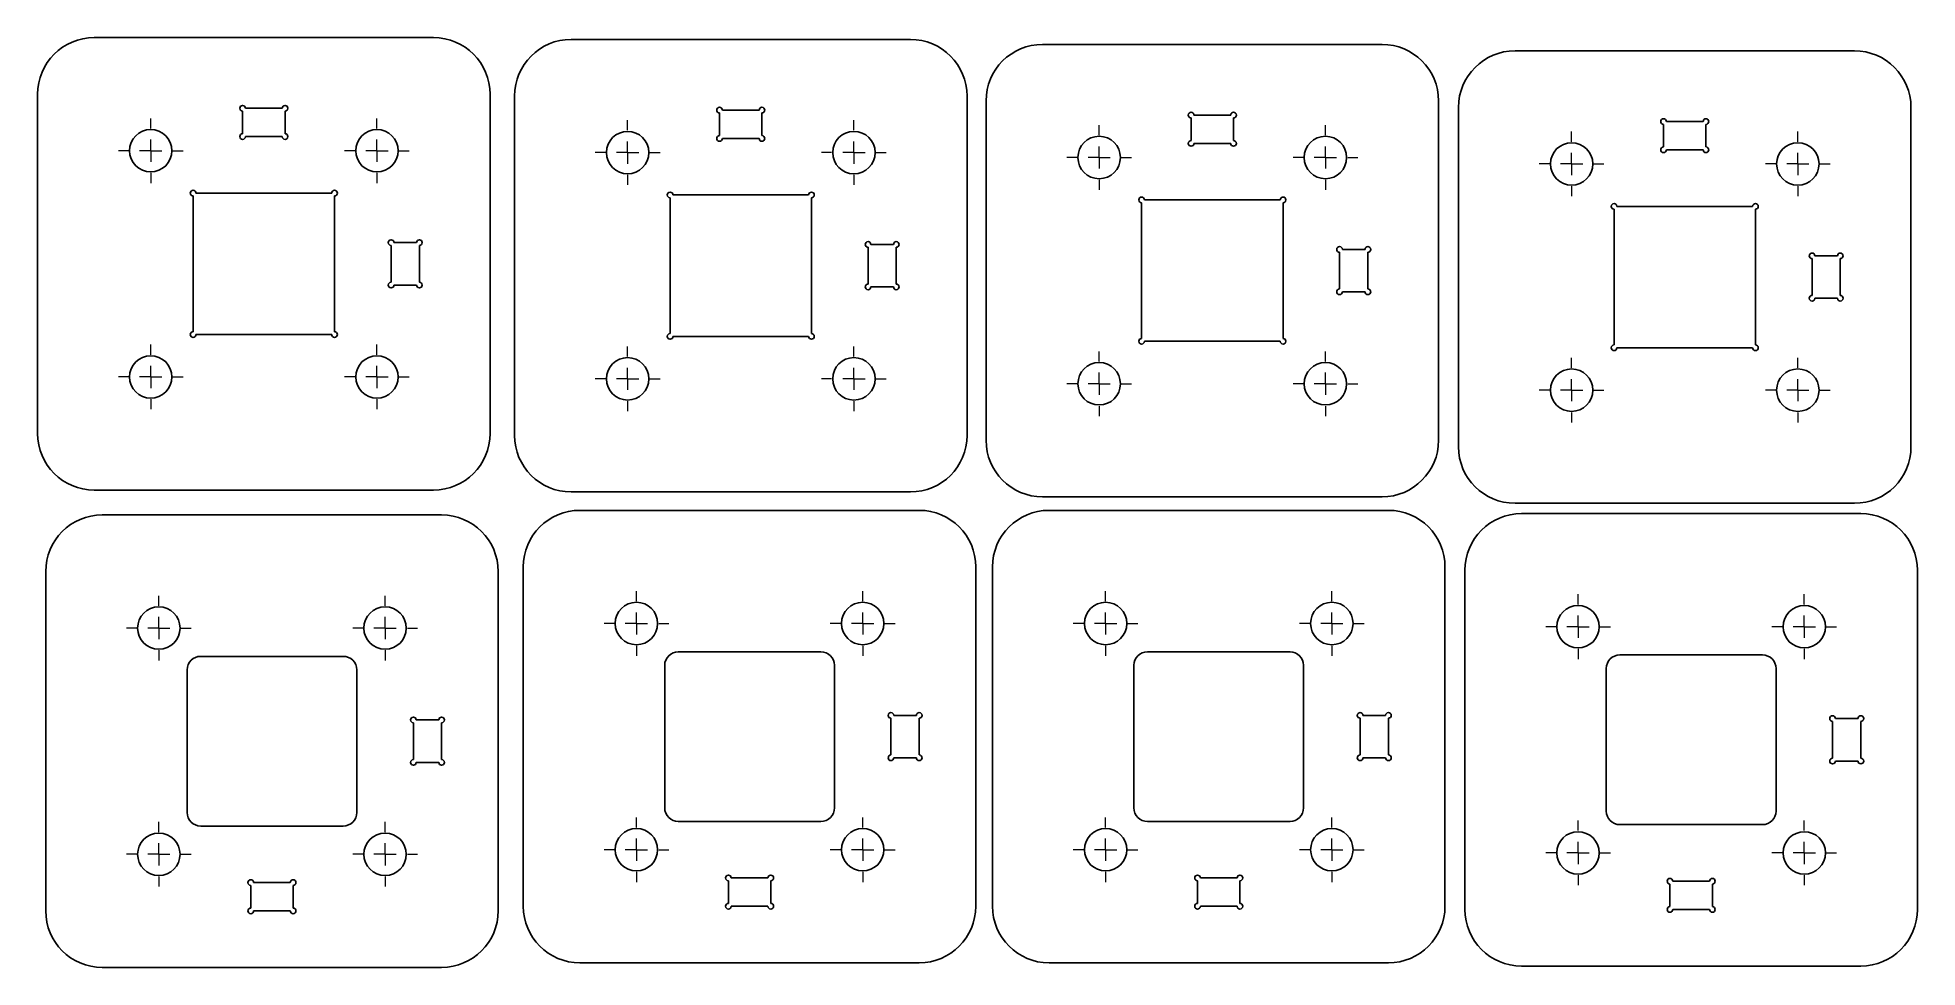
# Model space of a CAD drawing. Header units: inches. Extents: x 0 to 8.5, y 0 to 23.8.
# Drawn here: x 0.19 to 8.5, y 19.72 to 23.83 of the extents above; entities outside this region: 2.
import ezdxf

# ---------------------------------------------------------------- set-up
doc = ezdxf.new("R2010")
doc.units = ezdxf.units.IN
doc.header["$MEASUREMENT"] = 0
doc.styles.add('SLDTEXTSTYLE0', font='TXT', dxfattribs={"width": 0.7})

# ---------------------------------------------------------------- blocks, each defined once
blk = doc.blocks.new('SW_CENTERMARKSYMBOL_0')
at = {"color": 0, "linetype": 'Continuous', "lineweight": 18}
for p, q in [((0, 0.0984), (0, 0.143)), ((-0.0984, 0), (-0.143, 0)), ((0, 0), (-0.0492, 0)), ((0, 0), (0, 0.0492)), ((0, 0), (0, -0.0492)), ((0, 0), (0.0492, 0)), ((0.0984, 0), (0.143, 0)), ((0, -0.0984), (0, -0.143))]:
    blk.add_line(p, q, dxfattribs=at)
blk = doc.blocks.new('SW_CENTERMARKSYMBOL_1')
at = {"color": 0, "linetype": 'Continuous', "lineweight": 18}
for p, q in [((0, 0.0984), (0, 0.143)), ((-0.0984, 0), (-0.143, 0)), ((0, 0), (-0.0492, 0)), ((0, 0), (0, 0.0492)), ((0, 0), (0, -0.0492)), ((0, 0), (0.0492, 0)), ((0.0984, 0), (0.143, 0)), ((0, -0.0984), (0, -0.143))]:
    blk.add_line(p, q, dxfattribs=at)
blk = doc.blocks.new('SW_CENTERMARKSYMBOL_2')
at = {"color": 0, "linetype": 'Continuous', "lineweight": 18}
for p, q in [((0, 0.0984), (0, 0.143)), ((-0.0984, 0), (-0.143, 0)), ((0, 0), (-0.0492, 0)), ((0, 0), (0, 0.0492)), ((0, 0), (0, -0.0492)), ((0, 0), (0.0492, 0)), ((0.0984, 0), (0.143, 0)), ((0, -0.0984), (0, -0.143))]:
    blk.add_line(p, q, dxfattribs=at)
blk = doc.blocks.new('SW_CENTERMARKSYMBOL_3')
at = {"color": 0, "linetype": 'Continuous', "lineweight": 18}
for p, q in [((0, 0.0984), (0, 0.143)), ((-0.0984, 0), (-0.143, 0)), ((0, 0), (-0.0492, 0)), ((0, 0), (0, 0.0492)), ((0, 0), (0, -0.0492)), ((0, 0), (0.0492, 0)), ((0.0984, 0), (0.143, 0)), ((0, -0.0984), (0, -0.143))]:
    blk.add_line(p, q, dxfattribs=at)
blk = doc.blocks.new('SW_CENTERMARKSYMBOL_4')
at = {"color": 0, "linetype": 'Continuous', "lineweight": 18}
for p, q in [((0, 0.0984), (0, 0.143)), ((-0.0984, 0), (-0.143, 0)), ((0, 0), (-0.0492, 0)), ((0, 0), (0, 0.0492)), ((0, 0), (0, -0.0492)), ((0, 0), (0.0492, 0)), ((0.0984, 0), (0.143, 0)), ((0, -0.0984), (0, -0.143))]:
    blk.add_line(p, q, dxfattribs=at)
blk = doc.blocks.new('SW_CENTERMARKSYMBOL_5')
at = {"color": 0, "linetype": 'Continuous', "lineweight": 18}
for p, q in [((0, 0.0984), (0, 0.143)), ((-0.0984, 0), (-0.143, 0)), ((0, 0), (-0.0492, 0)), ((0, 0), (0, 0.0492)), ((0, 0), (0, -0.0492)), ((0, 0), (0.0492, 0)), ((0.0984, 0), (0.143, 0)), ((0, -0.0984), (0, -0.143))]:
    blk.add_line(p, q, dxfattribs=at)
blk = doc.blocks.new('SW_CENTERMARKSYMBOL_6')
at = {"color": 0, "linetype": 'Continuous', "lineweight": 18}
for p, q in [((0, 0.0984), (0, 0.143)), ((-0.0984, 0), (-0.143, 0)), ((0, 0), (-0.0492, 0)), ((0, 0), (0, 0.0492)), ((0, 0), (0, -0.0492)), ((0, 0), (0.0492, 0)), ((0.0984, 0), (0.143, 0)), ((0, -0.0984), (0, -0.143))]:
    blk.add_line(p, q, dxfattribs=at)
blk = doc.blocks.new('SW_CENTERMARKSYMBOL_7')
at = {"color": 0, "linetype": 'Continuous', "lineweight": 18}
for p, q in [((0, 0.0984), (0, 0.143)), ((-0.0984, 0), (-0.143, 0)), ((0, 0), (-0.0492, 0)), ((0, 0), (0, 0.0492)), ((0, 0), (0, -0.0492)), ((0, 0), (0.0492, 0)), ((0.0984, 0), (0.143, 0)), ((0, -0.0984), (0, -0.143))]:
    blk.add_line(p, q, dxfattribs=at)
blk = doc.blocks.new('SW_CENTERMARKSYMBOL_8')
at = {"color": 0, "linetype": 'Continuous', "lineweight": 18}
for p, q in [((0, 0.0984), (0, 0.143)), ((-0.0984, 0), (-0.143, 0)), ((0, 0), (-0.0492, 0)), ((0, 0), (0, 0.0492)), ((0, 0), (0, -0.0492)), ((0, 0), (0.0492, 0)), ((0.0984, 0), (0.143, 0)), ((0, -0.0984), (0, -0.143))]:
    blk.add_line(p, q, dxfattribs=at)
blk = doc.blocks.new('SW_CENTERMARKSYMBOL_9')
at = {"color": 0, "linetype": 'Continuous', "lineweight": 18}
for p, q in [((0, 0.0984), (0, 0.143)), ((-0.0984, 0), (-0.143, 0)), ((0, 0), (-0.0492, 0)), ((0, 0), (0, 0.0492)), ((0, 0), (0, -0.0492)), ((0, 0), (0.0492, 0)), ((0.0984, 0), (0.143, 0)), ((0, -0.0984), (0, -0.143))]:
    blk.add_line(p, q, dxfattribs=at)
blk = doc.blocks.new('SW_CENTERMARKSYMBOL_10')
at = {"color": 0, "linetype": 'Continuous', "lineweight": 18}
for p, q in [((0, 0.0984), (0, 0.143)), ((-0.0984, 0), (-0.143, 0)), ((0, 0), (-0.0492, 0)), ((0, 0), (0, 0.0492)), ((0, 0), (0, -0.0492)), ((0, 0), (0.0492, 0)), ((0.0984, 0), (0.143, 0)), ((0, -0.0984), (0, -0.143))]:
    blk.add_line(p, q, dxfattribs=at)
blk = doc.blocks.new('SW_CENTERMARKSYMBOL_11')
at = {"color": 0, "linetype": 'Continuous', "lineweight": 18}
for p, q in [((0, 0.0984), (0, 0.143)), ((-0.0984, 0), (-0.143, 0)), ((0, 0), (-0.0492, 0)), ((0, 0), (0, 0.0492)), ((0, 0), (0, -0.0492)), ((0, 0), (0.0492, 0)), ((0.0984, 0), (0.143, 0)), ((0, -0.0984), (0, -0.143))]:
    blk.add_line(p, q, dxfattribs=at)
blk = doc.blocks.new('SW_CENTERMARKSYMBOL_12')
at = {"color": 0, "linetype": 'Continuous', "lineweight": 18}
for p, q in [((0, 0.0984), (0, 0.143)), ((-0.0984, 0), (-0.143, 0)), ((0, 0), (-0.0492, 0)), ((0, 0), (0, 0.0492)), ((0, 0), (0, -0.0492)), ((0, 0), (0.0492, 0)), ((0.0984, 0), (0.143, 0)), ((0, -0.0984), (0, -0.143))]:
    blk.add_line(p, q, dxfattribs=at)
blk = doc.blocks.new('SW_CENTERMARKSYMBOL_13')
at = {"color": 0, "linetype": 'Continuous', "lineweight": 18}
for p, q in [((0, 0.0984), (0, 0.143)), ((-0.0984, 0), (-0.143, 0)), ((0, 0), (-0.0492, 0)), ((0, 0), (0, 0.0492)), ((0, 0), (0, -0.0492)), ((0, 0), (0.0492, 0)), ((0.0984, 0), (0.143, 0)), ((0, -0.0984), (0, -0.143))]:
    blk.add_line(p, q, dxfattribs=at)
blk = doc.blocks.new('SW_CENTERMARKSYMBOL_14')
at = {"color": 0, "linetype": 'Continuous', "lineweight": 18}
for p, q in [((0, 0.0984), (0, 0.143)), ((-0.0984, 0), (-0.143, 0)), ((0, 0), (-0.0492, 0)), ((0, 0), (0, 0.0492)), ((0, 0), (0, -0.0492)), ((0, 0), (0.0492, 0)), ((0.0984, 0), (0.143, 0)), ((0, -0.0984), (0, -0.143))]:
    blk.add_line(p, q, dxfattribs=at)
blk = doc.blocks.new('SW_CENTERMARKSYMBOL_15')
at = {"color": 0, "linetype": 'Continuous', "lineweight": 18}
for p, q in [((0, 0.0984), (0, 0.143)), ((-0.0984, 0), (-0.143, 0)), ((0, 0), (-0.0492, 0)), ((0, 0), (0, 0.0492)), ((0, 0), (0, -0.0492)), ((0, 0), (0.0492, 0)), ((0.0984, 0), (0.143, 0)), ((0, -0.0984), (0, -0.143))]:
    blk.add_line(p, q, dxfattribs=at)
blk = doc.blocks.new('SW_CENTERMARKSYMBOL_16')
at = {"color": 0, "linetype": 'Continuous', "lineweight": 18}
for p, q in [((0, 0.0984), (0, 0.143)), ((-0.0984, 0), (-0.143, 0)), ((0, 0), (-0.0492, 0)), ((0, 0), (0, 0.0492)), ((0, 0), (0, -0.0492)), ((0, 0), (0.0492, 0)), ((0.0984, 0), (0.143, 0)), ((0, -0.0984), (0, -0.143))]:
    blk.add_line(p, q, dxfattribs=at)
blk = doc.blocks.new('SW_CENTERMARKSYMBOL_17')
at = {"color": 0, "linetype": 'Continuous', "lineweight": 18}
for p, q in [((0, 0.0984), (0, 0.143)), ((-0.0984, 0), (-0.143, 0)), ((0, 0), (-0.0492, 0)), ((0, 0), (0, 0.0492)), ((0, 0), (0, -0.0492)), ((0, 0), (0.0492, 0)), ((0.0984, 0), (0.143, 0)), ((0, -0.0984), (0, -0.143))]:
    blk.add_line(p, q, dxfattribs=at)
blk = doc.blocks.new('SW_CENTERMARKSYMBOL_18')
at = {"color": 0, "linetype": 'Continuous', "lineweight": 18}
for p, q in [((0, 0.0984), (0, 0.143)), ((-0.0984, 0), (-0.143, 0)), ((0, 0), (-0.0492, 0)), ((0, 0), (0, 0.0492)), ((0, 0), (0, -0.0492)), ((0, 0), (0.0492, 0)), ((0.0984, 0), (0.143, 0)), ((0, -0.0984), (0, -0.143))]:
    blk.add_line(p, q, dxfattribs=at)
blk = doc.blocks.new('SW_CENTERMARKSYMBOL_19')
at = {"color": 0, "linetype": 'Continuous', "lineweight": 18}
for p, q in [((0, 0.0984), (0, 0.143)), ((-0.0984, 0), (-0.143, 0)), ((0, 0), (-0.0492, 0)), ((0, 0), (0, 0.0492)), ((0, 0), (0, -0.0492)), ((0, 0), (0.0492, 0)), ((0.0984, 0), (0.143, 0)), ((0, -0.0984), (0, -0.143))]:
    blk.add_line(p, q, dxfattribs=at)
blk = doc.blocks.new('SW_CENTERMARKSYMBOL_20')
at = {"color": 0, "linetype": 'Continuous', "lineweight": 18}
for p, q in [((0, 0.0984), (0, 0.143)), ((-0.0984, 0), (-0.143, 0)), ((0, 0), (-0.0492, 0)), ((0, 0), (0, 0.0492)), ((0, 0), (0, -0.0492)), ((0, 0), (0.0492, 0)), ((0.0984, 0), (0.143, 0)), ((0, -0.0984), (0, -0.143))]:
    blk.add_line(p, q, dxfattribs=at)
blk = doc.blocks.new('SW_CENTERMARKSYMBOL_21')
at = {"color": 0, "linetype": 'Continuous', "lineweight": 18}
for p, q in [((0, 0.0984), (0, 0.143)), ((-0.0984, 0), (-0.143, 0)), ((0, 0), (-0.0492, 0)), ((0, 0), (0, 0.0492)), ((0, 0), (0, -0.0492)), ((0, 0), (0.0492, 0)), ((0.0984, 0), (0.143, 0)), ((0, -0.0984), (0, -0.143))]:
    blk.add_line(p, q, dxfattribs=at)
blk = doc.blocks.new('SW_CENTERMARKSYMBOL_22')
at = {"color": 0, "linetype": 'Continuous', "lineweight": 18}
for p, q in [((0, 0.0984), (0, 0.143)), ((-0.0984, 0), (-0.143, 0)), ((0, 0), (-0.0492, 0)), ((0, 0), (0, 0.0492)), ((0, 0), (0, -0.0492)), ((0, 0), (0.0492, 0)), ((0.0984, 0), (0.143, 0)), ((0, -0.0984), (0, -0.143))]:
    blk.add_line(p, q, dxfattribs=at)
blk = doc.blocks.new('SW_CENTERMARKSYMBOL_23')
at = {"color": 0, "linetype": 'Continuous', "lineweight": 18}
for p, q in [((0, 0.0984), (0, 0.143)), ((-0.0984, 0), (-0.143, 0)), ((0, 0), (-0.0492, 0)), ((0, 0), (0, 0.0492)), ((0, 0), (0, -0.0492)), ((0, 0), (0.0492, 0)), ((0.0984, 0), (0.143, 0)), ((0, -0.0984), (0, -0.143))]:
    blk.add_line(p, q, dxfattribs=at)
blk = doc.blocks.new('SW_CENTERMARKSYMBOL_24')
at = {"color": 0, "linetype": 'Continuous', "lineweight": 18}
for p, q in [((0, 0.0984), (0, 0.143)), ((-0.0984, 0), (-0.143, 0)), ((0, 0), (-0.0492, 0)), ((0, 0), (0, 0.0492)), ((0, 0), (0, -0.0492)), ((0, 0), (0.0492, 0)), ((0.0984, 0), (0.143, 0)), ((0, -0.0984), (0, -0.143))]:
    blk.add_line(p, q, dxfattribs=at)
blk = doc.blocks.new('SW_CENTERMARKSYMBOL_25')
at = {"color": 0, "linetype": 'Continuous', "lineweight": 18}
for p, q in [((0, 0.0984), (0, 0.143)), ((-0.0984, 0), (-0.143, 0)), ((0, 0), (-0.0492, 0)), ((0, 0), (0, 0.0492)), ((0, 0), (0, -0.0492)), ((0, 0), (0.0492, 0)), ((0.0984, 0), (0.143, 0)), ((0, -0.0984), (0, -0.143))]:
    blk.add_line(p, q, dxfattribs=at)
blk = doc.blocks.new('SW_CENTERMARKSYMBOL_26')
at = {"color": 0, "linetype": 'Continuous', "lineweight": 18}
for p, q in [((0, 0.0984), (0, 0.143)), ((-0.0984, 0), (-0.143, 0)), ((0, 0), (-0.0492, 0)), ((0, 0), (0, 0.0492)), ((0, 0), (0, -0.0492)), ((0, 0), (0.0492, 0)), ((0.0984, 0), (0.143, 0)), ((0, -0.0984), (0, -0.143))]:
    blk.add_line(p, q, dxfattribs=at)
blk = doc.blocks.new('SW_CENTERMARKSYMBOL_27')
at = {"color": 0, "linetype": 'Continuous', "lineweight": 18}
for p, q in [((0, 0.0984), (0, 0.143)), ((-0.0984, 0), (-0.143, 0)), ((0, 0), (-0.0492, 0)), ((0, 0), (0, 0.0492)), ((0, 0), (0, -0.0492)), ((0, 0), (0.0492, 0)), ((0.0984, 0), (0.143, 0)), ((0, -0.0984), (0, -0.143))]:
    blk.add_line(p, q, dxfattribs=at)
blk = doc.blocks.new('SW_CENTERMARKSYMBOL_28')
at = {"color": 0, "linetype": 'Continuous', "lineweight": 18}
for p, q in [((0, 0.0984), (0, 0.143)), ((-0.0984, 0), (-0.143, 0)), ((0, 0), (-0.0492, 0)), ((0, 0), (0, 0.0492)), ((0, 0), (0, -0.0492)), ((0, 0), (0.0492, 0)), ((0.0984, 0), (0.143, 0)), ((0, -0.0984), (0, -0.143))]:
    blk.add_line(p, q, dxfattribs=at)
blk = doc.blocks.new('SW_CENTERMARKSYMBOL_29')
at = {"color": 0, "linetype": 'Continuous', "lineweight": 18}
for p, q in [((0, 0.0984), (0, 0.143)), ((-0.0984, 0), (-0.143, 0)), ((0, 0), (-0.0492, 0)), ((0, 0), (0, 0.0492)), ((0, 0), (0, -0.0492)), ((0, 0), (0.0492, 0)), ((0.0984, 0), (0.143, 0)), ((0, -0.0984), (0, -0.143))]:
    blk.add_line(p, q, dxfattribs=at)
blk = doc.blocks.new('SW_CENTERMARKSYMBOL_30')
at = {"color": 0, "linetype": 'Continuous', "lineweight": 18}
for p, q in [((0, 0.0984), (0, 0.143)), ((-0.0984, 0), (-0.143, 0)), ((0, 0), (-0.0492, 0)), ((0, 0), (0, 0.0492)), ((0, 0), (0, -0.0492)), ((0, 0), (0.0492, 0)), ((0.0984, 0), (0.143, 0)), ((0, -0.0984), (0, -0.143))]:
    blk.add_line(p, q, dxfattribs=at)
blk = doc.blocks.new('SW_CENTERMARKSYMBOL_31')
at = {"color": 0, "linetype": 'Continuous', "lineweight": 18}
for p, q in [((0, 0.0984), (0, 0.143)), ((-0.0984, 0), (-0.143, 0)), ((0, 0), (-0.0492, 0)), ((0, 0), (0, 0.0492)), ((0, 0), (0, -0.0492)), ((0, 0), (0.0492, 0)), ((0.0984, 0), (0.143, 0)), ((0, -0.0984), (0, -0.143))]:
    blk.add_line(p, q, dxfattribs=at)

msp = doc.modelspace()

# ---------------------------------------------------------------- linework, layer by layer
at = {"color": 7, "linetype": 'Continuous', "lineweight": 25}
for p, q in [((0.4398, 23.8332), (1.9398, 23.8332)), ((2.5479, 23.825), (4.0479, 23.825)), ((4.6321, 23.8032), (6.1321, 23.8032)), ((6.7202, 23.7748), (8.2202, 23.7748)), ((0.1898, 22.0832), (0.1898, 23.5832)), ((1.2711, 23.5207), (1.1086, 23.5207)), ((2.1898, 22.0832), (2.1898, 23.5832)), ((2.2979, 22.075), (2.2979, 23.575)), ((4.2979, 22.075), (4.2979, 23.575)), ((4.3821, 22.0532), (4.3821, 23.5532)), ((6.3821, 22.0532), (6.3821, 23.5532)), ((6.4702, 22.0248), (6.4702, 23.5248)), ((8.4702, 22.0248), (8.4702, 23.5248)), ((1.0961, 23.5082), (1.0961, 23.4082)), ((1.2836, 23.4082), (1.2836, 23.5082)), ((3.2041, 23.5), (3.2041, 23.4)), ((3.3791, 23.5125), (3.2166, 23.5125)), ((3.3916, 23.4), (3.3916, 23.5)), ((5.2884, 23.4782), (5.2884, 23.3782)), ((5.4634, 23.4907), (5.3009, 23.4907)), ((5.4759, 23.3782), (5.4759, 23.4782)), ((7.3764, 23.4498), (7.3764, 23.3498)), ((7.5514, 23.4623), (7.3889, 23.4623)), ((7.5639, 23.3498), (7.5639, 23.4498)), ((1.1086, 23.3957), (1.2711, 23.3957)), ((3.2166, 23.3875), (3.3791, 23.3875)), ((5.3009, 23.3657), (5.4634, 23.3657)), ((7.3889, 23.3373), (7.5514, 23.3373)), ((0.8773, 22.5332), (0.8773, 23.1332)), ((0.8898, 23.1457), (1.4898, 23.1457)), ((1.5023, 22.5332), (1.5023, 23.1332)), ((2.9854, 22.525), (2.9854, 23.125)), ((2.9979, 23.1375), (3.5979, 23.1375)), ((3.6104, 22.525), (3.6104, 23.125)), ((5.0696, 22.5032), (5.0696, 23.1032)), ((5.0821, 23.1157), (5.6821, 23.1157)), ((5.6946, 22.5032), (5.6946, 23.1032)), ((7.1577, 22.4748), (7.1577, 23.0748)), ((7.1702, 23.0873), (7.7702, 23.0873)), ((7.7827, 22.4748), (7.7827, 23.0748)), ((1.7523, 22.9145), (1.7523, 22.752)), ((1.8648, 22.927), (1.7648, 22.927)), ((1.8773, 22.752), (1.8773, 22.9145)), ((3.8604, 22.9063), (3.8604, 22.7438)), ((3.9729, 22.9188), (3.8729, 22.9188)), ((3.9854, 22.7438), (3.9854, 22.9063)), ((5.9446, 22.8845), (5.9446, 22.722)), ((6.0571, 22.897), (5.9571, 22.897)), ((6.0696, 22.722), (6.0696, 22.8845)), ((8.0327, 22.8561), (8.0327, 22.6936)), ((8.1452, 22.8686), (8.0452, 22.8686)), ((8.1577, 22.6936), (8.1577, 22.8561)), ((1.7648, 22.7395), (1.8648, 22.7395)), ((3.8729, 22.7313), (3.9729, 22.7313)), ((5.9571, 22.7095), (6.0571, 22.7095)), ((8.0452, 22.6811), (8.1452, 22.6811)), ((0.8898, 22.5207), (1.4898, 22.5207)), ((2.9979, 22.5125), (3.5979, 22.5125)), ((5.0821, 22.4907), (5.6821, 22.4907)), ((7.1702, 22.4623), (7.7702, 22.4623)), ((0.4398, 21.8332), (1.9398, 21.8332)), ((2.5479, 21.825), (4.0479, 21.825)), ((4.6321, 21.8032), (6.1321, 21.8032)), ((6.7202, 21.7748), (8.2202, 21.7748)), ((0.4757, 21.7233), (1.9757, 21.7233)), ((2.5867, 21.7436), (4.0867, 21.7436)), ((4.6605, 21.7436), (6.1605, 21.7436)), ((6.7486, 21.7294), (8.2486, 21.7294)), ((0.2257, 21.4733), (0.2257, 19.9733)), ((2.2257, 21.4733), (2.2257, 19.9733)), ((2.3367, 21.4936), (2.3367, 19.9936)), ((4.3367, 21.4936), (4.3367, 19.9936)), ((4.4105, 21.4936), (4.4105, 19.9936)), ((6.4105, 21.4936), (6.4105, 19.9936)), ((6.4986, 21.4794), (6.4986, 19.9794)), ((8.4986, 21.4794), (8.4986, 19.9794)), ((3.0217, 21.1186), (3.6517, 21.1186)), ((5.0955, 21.1186), (5.7255, 21.1186)), ((7.1836, 21.1044), (7.8136, 21.1044)), ((0.8507, 21.0383), (0.8507, 20.4083)), ((0.9107, 21.0983), (1.5407, 21.0983)), ((1.6007, 21.0383), (1.6007, 20.4083)), ((2.9617, 21.0586), (2.9617, 20.4286)), ((3.7117, 21.0586), (3.7117, 20.4286)), ((5.0355, 21.0586), (5.0355, 20.4286)), ((5.7855, 21.0586), (5.7855, 20.4286)), ((7.1236, 21.0444), (7.1236, 20.4144)), ((7.8736, 21.0444), (7.8736, 20.4144)), ((1.8507, 20.6421), (1.8507, 20.8046)), ((1.8632, 20.8171), (1.9632, 20.8171)), ((1.9757, 20.6421), (1.9757, 20.8046)), ((3.9617, 20.6623), (3.9617, 20.8248)), ((3.9742, 20.8373), (4.0742, 20.8373)), ((4.0867, 20.6623), (4.0867, 20.8248)), ((6.0355, 20.6623), (6.0355, 20.8248)), ((6.048, 20.8373), (6.148, 20.8373)), ((6.1605, 20.6623), (6.1605, 20.8248)), ((8.1236, 20.6481), (8.1236, 20.8106)), ((8.1361, 20.8231), (8.2361, 20.8231)), ((8.2486, 20.6481), (8.2486, 20.8106)), ((1.8632, 20.6296), (1.9632, 20.6296)), ((3.9742, 20.6498), (4.0742, 20.6498)), ((6.048, 20.6498), (6.148, 20.6498)), ((8.1361, 20.6356), (8.2361, 20.6356)), ((3.0217, 20.3686), (3.6517, 20.3686)), ((5.0955, 20.3686), (5.7255, 20.3686)), ((0.9107, 20.3483), (1.5407, 20.3483)), ((7.1836, 20.3544), (7.8136, 20.3544)), ((3.2554, 20.1186), (3.4179, 20.1186)), ((5.3293, 20.1186), (5.4918, 20.1186)), ((1.1319, 19.9858), (1.1319, 20.0858)), ((1.1444, 20.0983), (1.3069, 20.0983)), ((1.3194, 19.9858), (1.3194, 20.0858)), ((3.2429, 20.0061), (3.2429, 20.1061)), ((3.4304, 20.0061), (3.4304, 20.1061)), ((5.3168, 20.0061), (5.3168, 20.1061)), ((5.5043, 20.0061), (5.5043, 20.1061)), ((7.4048, 19.9919), (7.4048, 20.0919)), ((7.4173, 20.1044), (7.5798, 20.1044)), ((7.5923, 19.9919), (7.5923, 20.0919)), ((1.1444, 19.9733), (1.3069, 19.9733)), ((3.2554, 19.9936), (3.4179, 19.9936)), ((5.3293, 19.9936), (5.4918, 19.9936)), ((7.4173, 19.9794), (7.5798, 19.9794)), ((0.4757, 19.7233), (1.9757, 19.7233)), ((2.5867, 19.7436), (4.0867, 19.7436)), ((4.6605, 19.7436), (6.1605, 19.7436)), ((6.7486, 19.7294), (8.2486, 19.7294))]:
    msp.add_line(p, q, dxfattribs=at)
for centre in [(0.6898, 23.3332), (1.6898, 23.3332), (2.7979, 23.325), (3.7979, 23.325), (4.8821, 23.3032), (5.8821, 23.3032), (6.9702, 23.2748), (7.9702, 23.2748), (0.6898, 22.3332), (1.6898, 22.3332), (2.7979, 22.325), (3.7979, 22.325), (4.8821, 22.3032), (5.8821, 22.3032), (6.9702, 22.2748), (7.9702, 22.2748), (0.7257, 21.2233), (1.7257, 21.2233), (2.8367, 21.2436), (3.8367, 21.2436), (4.9105, 21.2436), (5.9105, 21.2436), (6.9986, 21.2294), (7.9986, 21.2294), (0.7257, 20.2233), (1.7257, 20.2233), (2.8367, 20.2436), (3.8367, 20.2436), (4.9105, 20.2436), (5.9105, 20.2436), (6.9986, 20.2294), (7.9986, 20.2294)]:
    msp.add_circle(centre, 0.0938, dxfattribs=at)
for centre, radius, start, end in [((0.4398, 23.5832), 0.25, 90, 180), ((1.9398, 23.5832), 0.25, 0, 90), ((2.5479, 23.575), 0.25, 90, 180), ((4.0479, 23.575), 0.25, 0, 90), ((4.6321, 23.5532), 0.25, 90, 180), ((6.1321, 23.5532), 0.25, 0, 90), ((6.7202, 23.5248), 0.25, 90, 180), ((8.2202, 23.5248), 0.25, 0, 90), ((1.0961, 23.5207), 0.0125, 0, 270), ((1.2836, 23.5207), 0.0125, 270, 180), ((3.2041, 23.5125), 0.0125, 0, 270), ((3.3916, 23.5125), 0.0125, 270, 180), ((5.2884, 23.4907), 0.0125, 0, 270), ((5.4759, 23.4907), 0.0125, 270, 180), ((7.3764, 23.4623), 0.0125, 0, 270), ((7.5639, 23.4623), 0.0125, 270, 180), ((1.0961, 23.3957), 0.0125, 90, 0), ((1.2836, 23.3957), 0.0125, 180, 90), ((3.2041, 23.3875), 0.0125, 90, 0), ((3.3916, 23.3875), 0.0125, 180, 90), ((5.2884, 23.3657), 0.0125, 90, 0), ((5.4759, 23.3657), 0.0125, 180, 90), ((7.3764, 23.3373), 0.0125, 90, 0), ((7.5639, 23.3373), 0.0125, 180, 90), ((0.8773, 23.1457), 0.0125, 0, 270), ((1.5023, 23.1457), 0.0125, 270, 180), ((2.9854, 23.1375), 0.0125, 0, 270), ((3.6104, 23.1375), 0.0125, 270, 180), ((5.0696, 23.1157), 0.0125, 0, 270), ((5.6946, 23.1157), 0.0125, 270, 180), ((7.1577, 23.0873), 0.0125, 0, 270), ((7.7827, 23.0873), 0.0125, 270, 180), ((1.7523, 22.927), 0.0125, 0, 270), ((1.8773, 22.927), 0.0125, 270, 180), ((3.8604, 22.9188), 0.0125, 0, 270), ((3.9854, 22.9188), 0.0125, 270, 180), ((5.9446, 22.897), 0.0125, 0, 270), ((6.0696, 22.897), 0.0125, 270, 180), ((8.0327, 22.8686), 0.0125, 0, 270), ((8.1577, 22.8686), 0.0125, 270, 180), ((1.7523, 22.7395), 0.0125, 90, 0), ((1.8773, 22.7395), 0.0125, 180, 90), ((3.8604, 22.7313), 0.0125, 90, 0), ((3.9854, 22.7313), 0.0125, 180, 90), ((5.9446, 22.7095), 0.0125, 90, 0), ((6.0696, 22.7095), 0.0125, 180, 90), ((8.0327, 22.6811), 0.0125, 90, 0), ((8.1577, 22.6811), 0.0125, 180, 90), ((0.8773, 22.5207), 0.0125, 90, 0), ((1.5023, 22.5207), 0.0125, 180, 90), ((2.9854, 22.5125), 0.0125, 90, 0), ((3.6104, 22.5125), 0.0125, 180, 90), ((5.0696, 22.4907), 0.0125, 90, 0), ((5.6946, 22.4907), 0.0125, 180, 90), ((7.1577, 22.4623), 0.0125, 90, 0), ((7.7827, 22.4623), 0.0125, 180, 90), ((0.4398, 22.0832), 0.25, 180, 270), ((1.9398, 22.0832), 0.25, 270, 0), ((2.5479, 22.075), 0.25, 180, 270), ((4.0479, 22.075), 0.25, 270, 0), ((4.6321, 22.0532), 0.25, 180, 270), ((6.1321, 22.0532), 0.25, 270, 0), ((6.7202, 22.0248), 0.25, 180, 270), ((8.2202, 22.0248), 0.25, 270, 0), ((0.4757, 21.4733), 0.25, 90, 180), ((1.9757, 21.4733), 0.25, 0, 90), ((2.5867, 21.4936), 0.25, 90, 180), ((4.0867, 21.4936), 0.25, 0, 90), ((4.6605, 21.4936), 0.25, 90, 180), ((6.1605, 21.4936), 0.25, 0, 90), ((6.7486, 21.4794), 0.25, 90, 180), ((8.2486, 21.4794), 0.25, 0, 90), ((3.0217, 21.0586), 0.06, 90, 180), ((3.6517, 21.0586), 0.06, 0, 90), ((5.0955, 21.0586), 0.06, 90, 180), ((5.7255, 21.0586), 0.06, 0, 90), ((7.1836, 21.0444), 0.06, 90, 180), ((7.8136, 21.0444), 0.06, 0, 90), ((0.9107, 21.0383), 0.06, 90, 180), ((1.5407, 21.0383), 0.06, 0, 90), ((1.8507, 20.8171), 0.0125, 0, 270), ((1.9757, 20.8171), 0.0125, 270, 180), ((3.9617, 20.8373), 0.0125, 0, 270), ((4.0867, 20.8373), 0.0125, 270, 180), ((6.0355, 20.8373), 0.0125, 0, 270), ((6.1605, 20.8373), 0.0125, 270, 180), ((8.1236, 20.8231), 0.0125, 0, 270), ((8.2486, 20.8231), 0.0125, 270, 180), ((1.8507, 20.6296), 0.0125, 90, 0), ((1.9757, 20.6296), 0.0125, 180, 90), ((3.9617, 20.6498), 0.0125, 90, 0), ((4.0867, 20.6498), 0.0125, 180, 90), ((6.0355, 20.6498), 0.0125, 90, 0), ((6.1605, 20.6498), 0.0125, 180, 90), ((8.1236, 20.6356), 0.0125, 90, 0), ((8.2486, 20.6356), 0.0125, 180, 90), ((0.9107, 20.4083), 0.06, 180, 270), ((1.5407, 20.4083), 0.06, 270, 0), ((3.0217, 20.4286), 0.06, 180, 270), ((3.6517, 20.4286), 0.06, 270, 0), ((5.0955, 20.4286), 0.06, 180, 270), ((5.7255, 20.4286), 0.06, 270, 0), ((7.1836, 20.4144), 0.06, 180, 270), ((7.8136, 20.4144), 0.06, 270, 0), ((1.1319, 20.0983), 0.0125, 0, 270), ((1.3194, 20.0983), 0.0125, 270, 180), ((3.2429, 20.1186), 0.0125, 0, 270), ((3.4304, 20.1186), 0.0125, 270, 180), ((5.3168, 20.1186), 0.0125, 0, 270), ((5.5043, 20.1186), 0.0125, 270, 180), ((7.4048, 20.1044), 0.0125, 0, 270), ((7.5923, 20.1044), 0.0125, 270, 180), ((0.4757, 19.9733), 0.25, 180, 270), ((1.1319, 19.9733), 0.0125, 90, 0), ((1.3194, 19.9733), 0.0125, 180, 90), ((1.9757, 19.9733), 0.25, 270, 0), ((2.5867, 19.9936), 0.25, 180, 270), ((3.2429, 19.9936), 0.0125, 90, 0), ((3.4304, 19.9936), 0.0125, 180, 90), ((4.0867, 19.9936), 0.25, 270, 0), ((4.6605, 19.9936), 0.25, 180, 270), ((5.3168, 19.9936), 0.0125, 90, 0), ((5.5043, 19.9936), 0.0125, 180, 90), ((6.1605, 19.9936), 0.25, 270, 0), ((6.7486, 19.9794), 0.25, 180, 270), ((7.4048, 19.9794), 0.0125, 90, 0), ((7.5923, 19.9794), 0.0125, 180, 90), ((8.2486, 19.9794), 0.25, 270, 0)]:
    msp.add_arc(centre, radius, start, end, dxfattribs=at)

# ---------------------------------------------------------------- block references
at = {"color": 7, "linetype": 'Continuous', "lineweight": 18}
for name, p in [('SW_CENTERMARKSYMBOL_0', (0.6898, 23.3332)), ('SW_CENTERMARKSYMBOL_1', (1.6898, 23.3332)), ('SW_CENTERMARKSYMBOL_4', (2.7979, 23.325)), ('SW_CENTERMARKSYMBOL_5', (3.7979, 23.325)), ('SW_CENTERMARKSYMBOL_3', (0.6898, 22.3332)), ('SW_CENTERMARKSYMBOL_2', (1.6898, 22.3332)), ('SW_CENTERMARKSYMBOL_7', (2.7979, 22.325)), ('SW_CENTERMARKSYMBOL_6', (3.7979, 22.325)), ('SW_CENTERMARKSYMBOL_11', (0.7257, 21.2233)), ('SW_CENTERMARKSYMBOL_10', (1.7257, 21.2233)), ('SW_CENTERMARKSYMBOL_8', (0.7257, 20.2233)), ('SW_CENTERMARKSYMBOL_9', (1.7257, 20.2233))]:
    msp.add_blockref(name, p, dxfattribs=at)
at = {"color": 7, "linetype": 'Continuous', "lineweight": 0}
for name, p in [('SW_CENTERMARKSYMBOL_16', (4.8821, 23.3032)), ('SW_CENTERMARKSYMBOL_17', (5.8821, 23.3032)), ('SW_CENTERMARKSYMBOL_28', (6.9702, 23.2748)), ('SW_CENTERMARKSYMBOL_29', (7.9702, 23.2748)), ('SW_CENTERMARKSYMBOL_19', (4.8821, 22.3032)), ('SW_CENTERMARKSYMBOL_18', (5.8821, 22.3032)), ('SW_CENTERMARKSYMBOL_31', (6.9702, 22.2748)), ('SW_CENTERMARKSYMBOL_30', (7.9702, 22.2748)), ('SW_CENTERMARKSYMBOL_15', (2.8367, 21.2436)), ('SW_CENTERMARKSYMBOL_14', (3.8367, 21.2436)), ('SW_CENTERMARKSYMBOL_23', (4.9105, 21.2436)), ('SW_CENTERMARKSYMBOL_22', (5.9105, 21.2436)), ('SW_CENTERMARKSYMBOL_27', (6.9986, 21.2294)), ('SW_CENTERMARKSYMBOL_26', (7.9986, 21.2294)), ('SW_CENTERMARKSYMBOL_12', (2.8367, 20.2436)), ('SW_CENTERMARKSYMBOL_13', (3.8367, 20.2436)), ('SW_CENTERMARKSYMBOL_20', (4.9105, 20.2436)), ('SW_CENTERMARKSYMBOL_21', (5.9105, 20.2436)), ('SW_CENTERMARKSYMBOL_24', (6.9986, 20.2294)), ('SW_CENTERMARKSYMBOL_25', (7.9986, 20.2294))]:
    msp.add_blockref(name, p, dxfattribs=at)

# ---------------------------------------------------------------- texts
at = {"color": 7, "linetype": 'Continuous', "char_height": 0.2076, "attachment_point": 1, "style": 'SLDTEXTSTYLE0'}
for s, insert in [('SOLIDWORKS Educational Product.', (0, 0.579)), ('For Instructional Use Only.', (0, 0.2676))]:
    msp.add_mtext(s, dxfattribs=dict(at, insert=insert))

doc.saveas('drawing.dxf')
